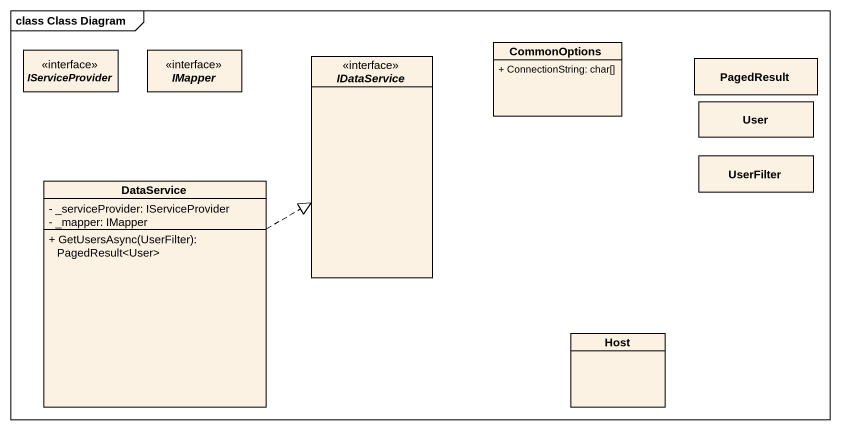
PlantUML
@startuml
mainframe class Class Diagram
hide circle
hide empty members
skinparam classAttributeIconSize 0
interface IServiceProvider
interface IMapper
class CommonOptions {
  + ConnectionString: char[]
}
interface IDataService
class PagedResult
class User
class DataService {
  - _serviceProvider: IServiceProvider
  - _mapper: IMapper
  + GetUsersAsync(UserFilter): PagedResult<User>
}
class UserFilter
class Host
DataService .right.|> IDataService
@enduml
